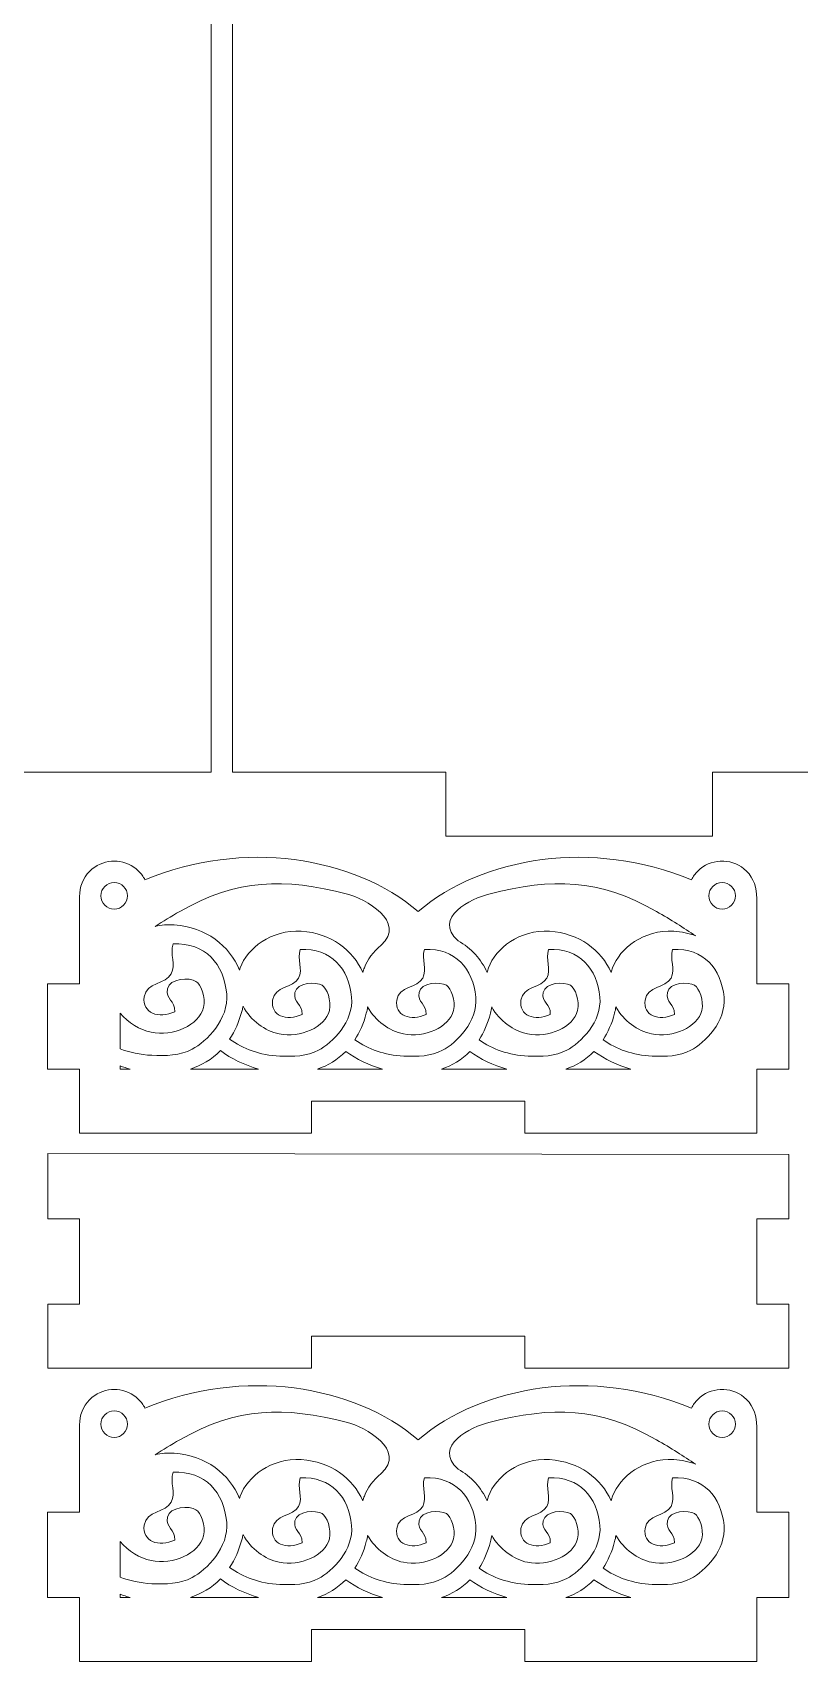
# Model space of a CAD drawing. Header units: millimetres. Extents: x -450 to 450, y -635 to 635.
# Drawn here: x 163.6 to 235.5, y 328.8 to 481.5 of the extents above; entities that cross this region are included whole.
import ezdxf

# ---------------------------------------------------------------- set-up
doc = ezdxf.new("R2010")
doc.units = ezdxf.units.MM
doc.header["$MEASUREMENT"] = 0
doc.layers.add('Camada 1', color=7, linetype='Continuous')

msp = doc.modelspace()

# ---------------------------------------------------------------- linework, layer by layer
at = {"layer": 'Camada 1', "color": 250, "lineweight": 20}
for points, knots in [([(135.3334, 406.1801), (135.3334, 406.1801), (160.3334, 406.1801), (160.3334, 406.1801), (160.3334, 406.1801), (160.3334, 406.1801), (160.3334, 412.1801), (160.3334, 412.1801), (160.3334, 412.1801), (160.3334, 412.1801), (180.3334, 412.1801), (180.3334, 412.1801), (180.3334, 412.1801), (180.3334, 412.1801), (180.3334, 512.1801), (180.3334, 512.1801), (180.3334, 512.1801), (180.3334, 512.1801), (160.3334, 512.1801), (160.3334, 512.1801), (160.3334, 512.1801), (160.3334, 512.1801), (160.3334, 518.1801), (160.3334, 518.1801), (160.3334, 518.1801), (160.3334, 518.1801), (135.3334, 518.1801), (135.3334, 518.1801), (135.3334, 518.1801), (135.3334, 518.1801), (135.3334, 512.1801), (135.3334, 512.1801), (135.3334, 512.1801), (135.3334, 512.1801), (115.3334, 512.1801), (115.3334, 512.1801), (115.3334, 512.1801), (115.3334, 512.1801), (115.3334, 412.1801), (115.3334, 412.1801), (115.3334, 412.1801), (115.3334, 412.1801), (135.3334, 412.1801), (135.3334, 412.1801), (135.3334, 412.1801), (135.3334, 412.1801), (135.3334, 406.1801), (135.3334, 406.1801)], [0, 0, 0, 0, 0.07692308, 0.07692308, 0.07692308, 0.07692308, 0.15384615, 0.15384615, 0.15384615, 0.15384615, 0.23076923, 0.23076923, 0.23076923, 0.23076923, 0.30769231, 0.30769231, 0.30769231, 0.30769231, 0.38461538, 0.38461538, 0.38461538, 0.38461538, 0.46153846, 0.46153846, 0.46153846, 0.46153846, 0.53846154, 0.53846154, 0.53846154, 0.53846154, 0.61538462, 0.61538462, 0.61538462, 0.61538462, 0.69230769, 0.69230769, 0.69230769, 0.69230769, 0.76923077, 0.76923077, 0.76923077, 0.76923077, 0.84615385, 0.84615385, 0.84615385, 0.84615385, 1, 1, 1, 1]), ([(202.3334, 406.1801), (202.3334, 406.1801), (227.3334, 406.1801), (227.3334, 406.1801), (227.3334, 406.1801), (227.3334, 406.1801), (227.3334, 412.1801), (227.3334, 412.1801), (227.3334, 412.1801), (227.3334, 412.1801), (247.3334, 412.1801), (247.3334, 412.1801), (247.3334, 412.1801), (247.3334, 412.1801), (247.3334, 512.1801), (247.3334, 512.1801), (247.3334, 512.1801), (247.3334, 512.1801), (227.3334, 512.1801), (227.3334, 512.1801), (227.3334, 512.1801), (227.3334, 512.1801), (227.3334, 518.1801), (227.3334, 518.1801), (227.3334, 518.1801), (227.3334, 518.1801), (202.3334, 518.1801), (202.3334, 518.1801), (202.3334, 518.1801), (202.3334, 518.1801), (202.3334, 512.1801), (202.3334, 512.1801), (202.3334, 512.1801), (202.3334, 512.1801), (182.3334, 512.1801), (182.3334, 512.1801), (182.3334, 512.1801), (182.3334, 512.1801), (182.3334, 412.1801), (182.3334, 412.1801), (182.3334, 412.1801), (182.3334, 412.1801), (202.3334, 412.1801), (202.3334, 412.1801), (202.3334, 412.1801), (202.3334, 412.1801), (202.3334, 406.1801), (202.3334, 406.1801)], [0, 0, 0, 0, 0.07692308, 0.07692308, 0.07692308, 0.07692308, 0.15384615, 0.15384615, 0.15384615, 0.15384615, 0.23076923, 0.23076923, 0.23076923, 0.23076923, 0.30769231, 0.30769231, 0.30769231, 0.30769231, 0.38461538, 0.38461538, 0.38461538, 0.38461538, 0.46153846, 0.46153846, 0.46153846, 0.46153846, 0.53846154, 0.53846154, 0.53846154, 0.53846154, 0.61538462, 0.61538462, 0.61538462, 0.61538462, 0.69230769, 0.69230769, 0.69230769, 0.69230769, 0.76923077, 0.76923077, 0.76923077, 0.76923077, 0.84615385, 0.84615385, 0.84615385, 0.84615385, 1, 1, 1, 1]), ([(225.3623, 402.0921), (216.1432, 405.9067), (205.8147, 404.28), (199.7431, 399.1135), (199.7431, 399.1135), (193.6715, 404.28), (183.3426, 405.9068), (174.1233, 402.0921), (174.1233, 402.0921), (173.9709, 402.3834), (173.7716, 402.6564), (173.5251, 402.8995), (173.5251, 402.8995), (172.9583, 403.4584), (172.2375, 403.767), (171.5007, 403.8253), (171.5007, 403.8253), (171.3278, 403.8391), (171.154, 403.839), (170.9811, 403.825), (170.9811, 403.825), (170.2456, 403.7659), (169.5265, 403.4574), (168.9608, 402.8995), (168.9608, 402.8995), (168.9608, 402.8995), (168.9321, 402.8707), (168.9321, 402.8707), (168.9321, 402.8707), (168.313, 402.2447), (167.9745, 401.3944), (167.9938, 400.5142), (167.9938, 400.5142), (167.9938, 400.5142), (167.993, 400.4581), (167.993, 400.4581), (167.993, 400.4581), (167.993, 400.4581), (167.993, 392.3356), (167.993, 392.3356), (167.993, 392.3356), (167.993, 392.3356), (164.993, 392.3356), (164.993, 392.3356), (164.993, 392.3356), (164.993, 392.3356), (164.993, 384.3357), (164.993, 384.3357), (164.993, 384.3357), (164.993, 384.3357), (167.993, 384.3357), (167.993, 384.3357), (167.993, 384.3357), (167.993, 384.3357), (167.993, 378.3357), (167.993, 378.3357), (167.993, 378.3357), (167.993, 378.3357), (189.7429, 378.3357), (189.7429, 378.3357), (189.7429, 378.3357), (189.7429, 378.3357), (189.7429, 381.3357), (189.7429, 381.3357), (189.7429, 381.3357), (189.7429, 381.3357), (209.7428, 381.3357), (209.7428, 381.3357), (209.7428, 381.3357), (209.7428, 381.3357), (209.7428, 378.3357), (209.7428, 378.3357), (209.7428, 378.3357), (209.7428, 378.3357), (231.4927, 378.3357), (231.4927, 378.3357), (231.4927, 378.3357), (231.4927, 378.3357), (231.4911, 384.3357), (231.4911, 384.3357), (231.4911, 384.3357), (231.4911, 384.3357), (234.4927, 384.3357), (234.4927, 384.3357), (234.4927, 384.3357), (234.4927, 384.3357), (234.4927, 392.3356), (234.4927, 392.3356), (234.4927, 392.3356), (234.4927, 392.3356), (231.4889, 392.3356), (231.4889, 392.3356), (231.4889, 392.3356), (231.4889, 392.3356), (231.4867, 400.3739), (231.4867, 400.3739), (231.4867, 400.3739), (231.4951, 401.2828), (231.2233, 402.2107), (230.5249, 402.8995), (230.5249, 402.8995), (229.9326, 403.4837), (229.172, 403.7944), (228.4006, 403.8317), (228.4006, 403.8317), (228.2913, 403.837), (228.1817, 403.8368), (228.0724, 403.8311), (228.0724, 403.8311), (227.3053, 403.7911), (226.5497, 403.4805), (225.9605, 402.8995), (225.9605, 402.8995), (225.714, 402.6564), (225.5147, 402.3834), (225.3623, 402.0921)], [0, 0, 0, 0, 0.03333333, 0.03333333, 0.03333333, 0.03333333, 0.06666667, 0.06666667, 0.06666667, 0.06666667, 0.1, 0.1, 0.1, 0.1, 0.13333333, 0.13333333, 0.13333333, 0.13333333, 0.16666667, 0.16666667, 0.16666667, 0.16666667, 0.2, 0.2, 0.2, 0.2, 0.23333333, 0.23333333, 0.23333333, 0.23333333, 0.26666667, 0.26666667, 0.26666667, 0.26666667, 0.3, 0.3, 0.3, 0.3, 0.33333333, 0.33333333, 0.33333333, 0.33333333, 0.36666667, 0.36666667, 0.36666667, 0.36666667, 0.4, 0.4, 0.4, 0.4, 0.43333333, 0.43333333, 0.43333333, 0.43333333, 0.46666667, 0.46666667, 0.46666667, 0.46666667, 0.5, 0.5, 0.5, 0.5, 0.53333333, 0.53333333, 0.53333333, 0.53333333, 0.56666667, 0.56666667, 0.56666667, 0.56666667, 0.6, 0.6, 0.6, 0.6, 0.63333333, 0.63333333, 0.63333333, 0.63333333, 0.66666667, 0.66666667, 0.66666667, 0.66666667, 0.7, 0.7, 0.7, 0.7, 0.73333333, 0.73333333, 0.73333333, 0.73333333, 0.76666667, 0.76666667, 0.76666667, 0.76666667, 0.8, 0.8, 0.8, 0.8, 0.83333333, 0.83333333, 0.83333333, 0.83333333, 0.86666667, 0.86666667, 0.86666667, 0.86666667, 0.9, 0.9, 0.9, 0.9, 0.93333333, 0.93333333, 0.93333333, 0.93333333, 1, 1, 1, 1]), ([(172.4929, 400.5856), (172.4929, 399.9025), (171.9204, 399.3356), (171.2429, 399.3356), (171.2429, 399.3356), (170.5598, 399.3356), (169.9929, 399.9081), (169.9929, 400.5856), (169.9929, 400.5856), (169.9929, 401.2686), (170.5654, 401.8356), (171.2429, 401.8356), (171.2429, 401.8356), (171.926, 401.8356), (172.4929, 401.263), (172.4929, 400.5856)], [0, 0, 0, 0, 0.2, 0.2, 0.2, 0.2, 0.4, 0.4, 0.4, 0.4, 0.6, 0.6, 0.6, 0.6, 1, 1, 1, 1]), ([(183.054, 393.836), (183.054, 393.836), (182.9812, 393.6225), (182.9812, 393.6225), (182.9812, 393.6225), (182.0754, 395.877), (179.8502, 397.6651), (176.8607, 397.853), (176.8607, 397.853), (176.2403, 397.892), (175.647, 397.8394), (175.0901, 397.715), (175.0901, 397.715), (175.8161, 398.1802), (176.5725, 398.6552), (177.38, 399.1105), (177.38, 399.1105), (182.8484, 402.1939), (187.0826, 402.2631), (193.1148, 400.7438), (193.1148, 400.7438), (194.7225, 400.3389), (198.6937, 398.1363), (196.2774, 395.9433), (196.2774, 395.9433), (195.5256, 395.3371), (194.9744, 394.5876), (194.6957, 393.836), (194.6957, 393.836), (194.6419, 393.6911), (194.5965, 393.5468), (194.5589, 393.4033), (194.5589, 393.4033), (193.6443, 395.4682), (191.5578, 397.0826), (188.7834, 397.2569), (188.7834, 397.2569), (185.9621, 397.4342), (183.7231, 395.6405), (183.054, 393.836)], [0, 0, 0, 0, 0.09090909, 0.09090909, 0.09090909, 0.09090909, 0.18181818, 0.18181818, 0.18181818, 0.18181818, 0.27272727, 0.27272727, 0.27272727, 0.27272727, 0.36363636, 0.36363636, 0.36363636, 0.36363636, 0.45454545, 0.45454545, 0.45454545, 0.45454545, 0.54545455, 0.54545455, 0.54545455, 0.54545455, 0.63636364, 0.63636364, 0.63636364, 0.63636364, 0.72727273, 0.72727273, 0.72727273, 0.72727273, 0.81818182, 0.81818182, 0.81818182, 0.81818182, 1, 1, 1, 1]), ([(212.0667, 397.2569), (209.2454, 397.4342), (207.0064, 395.6405), (206.3373, 393.836), (206.3373, 393.836), (206.2835, 393.691), (206.2382, 393.5466), (206.2006, 393.4031), (206.2006, 393.4031), (205.6645, 394.6134), (204.7259, 395.6687), (203.4813, 396.3711), (203.4813, 396.3711), (201.065, 398.5638), (204.7631, 400.3389), (206.3709, 400.7438), (206.3709, 400.7438), (212.4031, 402.2632), (216.6373, 402.1939), (222.1056, 399.1105), (222.1056, 399.1105), (223.4401, 398.3579), (224.6353, 397.5523), (225.7838, 396.8245), (225.7838, 396.8245), (225.1477, 397.0596), (224.4528, 397.2101), (223.7083, 397.2569), (223.7083, 397.2569), (220.8871, 397.4342), (218.6481, 395.6405), (217.979, 393.836), (217.979, 393.836), (217.9252, 393.691), (217.8799, 393.5466), (217.8423, 393.4031), (217.8423, 393.4031), (216.9276, 395.4682), (214.8412, 397.0826), (212.0667, 397.2569)], [0, 0, 0, 0, 0.09090909, 0.09090909, 0.09090909, 0.09090909, 0.18181818, 0.18181818, 0.18181818, 0.18181818, 0.27272727, 0.27272727, 0.27272727, 0.27272727, 0.36363636, 0.36363636, 0.36363636, 0.36363636, 0.45454545, 0.45454545, 0.45454545, 0.45454545, 0.54545455, 0.54545455, 0.54545455, 0.54545455, 0.63636364, 0.63636364, 0.63636364, 0.63636364, 0.72727273, 0.72727273, 0.72727273, 0.72727273, 0.81818182, 0.81818182, 0.81818182, 0.81818182, 1, 1, 1, 1]), ([(228.2427, 399.3356), (227.5596, 399.3356), (226.9927, 399.9081), (226.9927, 400.5856), (226.9927, 400.5856), (226.9927, 401.2686), (227.5652, 401.8356), (228.2427, 401.8356), (228.2427, 401.8356), (228.9258, 401.8356), (229.4927, 401.263), (229.4927, 400.5856), (229.4927, 400.5856), (229.4927, 399.9025), (228.9202, 399.3356), (228.2427, 399.3356)], [0, 0, 0, 0, 0.2, 0.2, 0.2, 0.2, 0.4, 0.4, 0.4, 0.4, 0.6, 0.6, 0.6, 0.6, 1, 1, 1, 1]), ([(181.7857, 391.3974), (182.0064, 389.0146), (179.9214, 386.9293), (178.5342, 386.193), (178.5342, 386.193), (177.4227, 385.603), (176.0659, 385.562), (174.756, 385.6253), (174.756, 385.6253), (173.6557, 385.6783), (172.6699, 385.8942), (171.7834, 386.2384), (171.7834, 386.2384), (171.7834, 386.2384), (171.7834, 389.591), (171.7834, 389.591), (171.7834, 389.591), (172.5641, 388.6705), (173.6319, 388.0163), (174.6947, 387.7938), (174.6947, 387.7938), (176.7321, 387.3676), (179.2186, 388.4503), (179.6093, 390.0984), (179.6093, 390.0984), (179.8394, 391.069), (179.3518, 392.2698), (178.9075, 392.5599), (178.9075, 392.5599), (178.3177, 392.9444), (176.4196, 392.8432), (176.2397, 391.8669), (176.2397, 391.8669), (176.0428, 390.8007), (176.9669, 390.8057), (176.9326, 389.7154), (176.9326, 389.7154), (175.4085, 389.0073), (173.8337, 389.5899), (174.0477, 391.11), (174.0477, 391.11), (174.2429, 392.4976), (176.068, 392.2845), (176.5949, 393.2723), (176.5949, 393.2723), (177.0459, 394.1174), (176.4492, 395.0991), (176.7528, 396.067), (176.7528, 396.067), (179.8018, 396.2126), (181.5287, 394.1784), (181.7857, 391.3974)], [0, 0, 0, 0, 0.07142857, 0.07142857, 0.07142857, 0.07142857, 0.14285714, 0.14285714, 0.14285714, 0.14285714, 0.21428571, 0.21428571, 0.21428571, 0.21428571, 0.28571429, 0.28571429, 0.28571429, 0.28571429, 0.35714286, 0.35714286, 0.35714286, 0.35714286, 0.42857143, 0.42857143, 0.42857143, 0.42857143, 0.5, 0.5, 0.5, 0.5, 0.57142857, 0.57142857, 0.57142857, 0.57142857, 0.64285714, 0.64285714, 0.64285714, 0.64285714, 0.71428571, 0.71428571, 0.71428571, 0.71428571, 0.78571429, 0.78571429, 0.78571429, 0.78571429, 0.85714286, 0.85714286, 0.85714286, 0.85714286, 1, 1, 1, 1]), ([(193.4976, 391.0777), (193.7089, 388.7967), (191.7131, 386.8006), (190.3853, 386.0958), (190.3853, 386.0958), (189.3213, 385.5311), (188.0226, 385.4918), (186.7687, 385.5524), (186.7687, 385.5524), (184.8743, 385.6437), (183.3344, 386.239), (182.0648, 387.1472), (182.0648, 387.1472), (182.5552, 387.8913), (182.9532, 388.779), (183.2304, 389.8268), (183.2304, 389.8268), (183.2656, 389.9598), (183.2954, 390.0931), (183.321, 390.2267), (183.321, 390.2267), (184.0427, 388.89), (185.3806, 387.9064), (186.71, 387.6281), (186.71, 387.6281), (188.6603, 387.2202), (191.0404, 388.2566), (191.4144, 389.8341), (191.4144, 389.8341), (191.6346, 390.7632), (191.1679, 391.9126), (190.7426, 392.1903), (190.7426, 392.1903), (190.178, 392.5584), (188.3611, 392.4615), (188.1889, 391.527), (188.1889, 391.527), (188.0005, 390.5064), (188.885, 390.5112), (188.8522, 389.4675), (188.8522, 389.4675), (187.3933, 388.7897), (185.8859, 389.3474), (186.0907, 390.8025), (186.0907, 390.8025), (186.2776, 392.1307), (188.0246, 391.9267), (188.5289, 392.8722), (188.5289, 392.8722), (188.9606, 393.6812), (188.3895, 394.6209), (188.6801, 395.5474), (188.6801, 395.5474), (191.5986, 395.6867), (193.2516, 393.7396), (193.4976, 391.0777)], [0, 0, 0, 0, 0.06666667, 0.06666667, 0.06666667, 0.06666667, 0.13333333, 0.13333333, 0.13333333, 0.13333333, 0.2, 0.2, 0.2, 0.2, 0.26666667, 0.26666667, 0.26666667, 0.26666667, 0.33333333, 0.33333333, 0.33333333, 0.33333333, 0.4, 0.4, 0.4, 0.4, 0.46666667, 0.46666667, 0.46666667, 0.46666667, 0.53333333, 0.53333333, 0.53333333, 0.53333333, 0.6, 0.6, 0.6, 0.6, 0.66666667, 0.66666667, 0.66666667, 0.66666667, 0.73333333, 0.73333333, 0.73333333, 0.73333333, 0.8, 0.8, 0.8, 0.8, 0.86666667, 0.86666667, 0.86666667, 0.86666667, 1, 1, 1, 1]), ([(202.0269, 386.0958), (200.9629, 385.5311), (199.6642, 385.4918), (198.4103, 385.5524), (198.4103, 385.5524), (196.566, 385.6413), (195.0579, 386.2079), (193.8079, 387.0758), (193.8079, 387.0758), (194.2575, 387.7744), (194.6234, 388.6022), (194.8805, 389.5742), (194.8805, 389.5742), (194.9317, 389.7677), (194.9715, 389.962), (195.0017, 390.1567), (195.0017, 390.1567), (195.7318, 388.8557), (197.0455, 387.9015), (198.3516, 387.6281), (198.3516, 387.6281), (200.3019, 387.2202), (202.682, 388.2566), (203.056, 389.8341), (203.056, 389.8341), (203.2762, 390.7632), (202.8095, 391.9126), (202.3842, 392.1903), (202.3842, 392.1903), (201.8196, 392.5584), (200.0027, 392.4615), (199.8305, 391.527), (199.8305, 391.527), (199.6421, 390.5064), (200.5266, 390.5112), (200.4938, 389.4675), (200.4938, 389.4675), (199.0349, 388.7897), (197.5275, 389.3474), (197.7323, 390.8025), (197.7323, 390.8025), (197.9192, 392.1307), (199.6662, 391.9267), (200.1705, 392.8722), (200.1705, 392.8722), (200.6022, 393.6812), (200.0311, 394.6209), (200.3217, 395.5474), (200.3217, 395.5474), (203.2402, 395.6867), (204.8932, 393.7396), (205.1392, 391.0777), (205.1392, 391.0777), (205.3505, 388.7967), (203.3547, 386.8006), (202.0269, 386.0958)], [0, 0, 0, 0, 0.06666667, 0.06666667, 0.06666667, 0.06666667, 0.13333333, 0.13333333, 0.13333333, 0.13333333, 0.2, 0.2, 0.2, 0.2, 0.26666667, 0.26666667, 0.26666667, 0.26666667, 0.33333333, 0.33333333, 0.33333333, 0.33333333, 0.4, 0.4, 0.4, 0.4, 0.46666667, 0.46666667, 0.46666667, 0.46666667, 0.53333333, 0.53333333, 0.53333333, 0.53333333, 0.6, 0.6, 0.6, 0.6, 0.66666667, 0.66666667, 0.66666667, 0.66666667, 0.73333333, 0.73333333, 0.73333333, 0.73333333, 0.8, 0.8, 0.8, 0.8, 0.86666667, 0.86666667, 0.86666667, 0.86666667, 1, 1, 1, 1]), ([(211.9634, 395.5474), (214.8819, 395.6867), (216.5349, 393.7396), (216.7809, 391.0777), (216.7809, 391.0777), (216.9922, 388.7967), (214.9964, 386.8006), (213.6686, 386.0958), (213.6686, 386.0958), (212.6046, 385.5311), (211.3059, 385.4918), (210.052, 385.5524), (210.052, 385.5524), (208.2077, 385.6413), (206.6995, 386.2079), (205.4495, 387.0758), (205.4495, 387.0758), (205.8991, 387.7744), (206.265, 388.6022), (206.5221, 389.5742), (206.5221, 389.5742), (206.5733, 389.7677), (206.6132, 389.9619), (206.6433, 390.1565), (206.6433, 390.1565), (207.3735, 388.8557), (208.6873, 387.9016), (209.9933, 387.6281), (209.9933, 387.6281), (211.9436, 387.2202), (214.3237, 388.2566), (214.6977, 389.8341), (214.6977, 389.8341), (214.9179, 390.7632), (214.4512, 391.9126), (214.0259, 392.1903), (214.0259, 392.1903), (213.4613, 392.5584), (211.6444, 392.4615), (211.4722, 391.527), (211.4722, 391.527), (211.2838, 390.5064), (212.1683, 390.5112), (212.1355, 389.4675), (212.1355, 389.4675), (210.6766, 388.7897), (209.1692, 389.3474), (209.374, 390.8025), (209.374, 390.8025), (209.5609, 392.1307), (211.3079, 391.9267), (211.8122, 392.8722), (211.8122, 392.8722), (212.2439, 393.6812), (211.6728, 394.6209), (211.9634, 395.5474)], [0, 0, 0, 0, 0.06666667, 0.06666667, 0.06666667, 0.06666667, 0.13333333, 0.13333333, 0.13333333, 0.13333333, 0.2, 0.2, 0.2, 0.2, 0.26666667, 0.26666667, 0.26666667, 0.26666667, 0.33333333, 0.33333333, 0.33333333, 0.33333333, 0.4, 0.4, 0.4, 0.4, 0.46666667, 0.46666667, 0.46666667, 0.46666667, 0.53333333, 0.53333333, 0.53333333, 0.53333333, 0.6, 0.6, 0.6, 0.6, 0.66666667, 0.66666667, 0.66666667, 0.66666667, 0.73333333, 0.73333333, 0.73333333, 0.73333333, 0.8, 0.8, 0.8, 0.8, 0.86666667, 0.86666667, 0.86666667, 0.86666667, 1, 1, 1, 1]), ([(228.4225, 391.0777), (228.6338, 388.7967), (226.638, 386.8006), (225.3102, 386.0958), (225.3102, 386.0958), (224.2462, 385.5311), (222.9475, 385.4918), (221.6936, 385.5524), (221.6936, 385.5524), (219.8494, 385.6413), (218.3412, 386.2079), (217.0912, 387.0758), (217.0912, 387.0758), (217.5408, 387.7744), (217.9067, 388.6022), (218.1638, 389.5742), (218.1638, 389.5742), (218.215, 389.7677), (218.2549, 389.9619), (218.285, 390.1565), (218.285, 390.1565), (219.0152, 388.8557), (220.329, 387.9016), (221.6349, 387.6281), (221.6349, 387.6281), (223.5852, 387.2202), (225.9653, 388.2566), (226.3393, 389.8341), (226.3393, 389.8341), (226.5595, 390.7632), (226.0928, 391.9126), (225.6675, 392.1903), (225.6675, 392.1903), (225.1029, 392.5584), (223.286, 392.4615), (223.1138, 391.527), (223.1138, 391.527), (222.9254, 390.5064), (223.8099, 390.5112), (223.7771, 389.4675), (223.7771, 389.4675), (222.3182, 388.7897), (220.8109, 389.3474), (221.0157, 390.8025), (221.0157, 390.8025), (221.2026, 392.1307), (222.9495, 391.9267), (223.4538, 392.8722), (223.4538, 392.8722), (223.8855, 393.6812), (223.3144, 394.6209), (223.605, 395.5474), (223.605, 395.5474), (226.5235, 395.6867), (228.1765, 393.7396), (228.4225, 391.0777)], [0, 0, 0, 0, 0.06666667, 0.06666667, 0.06666667, 0.06666667, 0.13333333, 0.13333333, 0.13333333, 0.13333333, 0.2, 0.2, 0.2, 0.2, 0.26666667, 0.26666667, 0.26666667, 0.26666667, 0.33333333, 0.33333333, 0.33333333, 0.33333333, 0.4, 0.4, 0.4, 0.4, 0.46666667, 0.46666667, 0.46666667, 0.46666667, 0.53333333, 0.53333333, 0.53333333, 0.53333333, 0.6, 0.6, 0.6, 0.6, 0.66666667, 0.66666667, 0.66666667, 0.66666667, 0.73333333, 0.73333333, 0.73333333, 0.73333333, 0.8, 0.8, 0.8, 0.8, 0.86666667, 0.86666667, 0.86666667, 0.86666667, 1, 1, 1, 1]), ([(181.1977, 386.0687), (182.2143, 385.3117), (183.4526, 384.7075), (184.7684, 384.3357), (184.7684, 384.3357), (184.7684, 384.3357), (178.3821, 384.3357), (178.3821, 384.3357), (178.3821, 384.3357), (179.4228, 384.6769), (180.3862, 385.2406), (181.1977, 386.0687)], [0, 0, 0, 0, 0.25, 0.25, 0.25, 0.25, 0.5, 0.5, 0.5, 0.5, 1, 1, 1, 1]), ([(192.9475, 385.9897), (193.9434, 385.2696), (195.1409, 384.6946), (196.4106, 384.3357), (196.4106, 384.3357), (196.4106, 384.3357), (190.2928, 384.3357), (190.2928, 384.3357), (190.2928, 384.3357), (191.2741, 384.6657), (192.1819, 385.2042), (192.9475, 385.9897)], [0, 0, 0, 0, 0.25, 0.25, 0.25, 0.25, 0.5, 0.5, 0.5, 0.5, 1, 1, 1, 1]), ([(204.5891, 385.9897), (205.5849, 385.2696), (206.7825, 384.6946), (208.0523, 384.3357), (208.0523, 384.3357), (208.0523, 384.3357), (201.9356, 384.3357), (201.9356, 384.3357), (201.9356, 384.3357), (202.9165, 384.6658), (203.8237, 385.2044), (204.5891, 385.9897)], [0, 0, 0, 0, 0.25, 0.25, 0.25, 0.25, 0.5, 0.5, 0.5, 0.5, 1, 1, 1, 1]), ([(216.2308, 385.9897), (217.2268, 385.2695), (218.4246, 384.6946), (219.6945, 384.3357), (219.6945, 384.3357), (219.6945, 384.3357), (213.5769, 384.3357), (213.5769, 384.3357), (213.5769, 384.3357), (214.5578, 384.6657), (215.4653, 385.2044), (216.2308, 385.9897)], [0, 0, 0, 0, 0.25, 0.25, 0.25, 0.25, 0.5, 0.5, 0.5, 0.5, 1, 1, 1, 1]), ([(171.7834, 384.6404), (172.0938, 384.5262), (172.4105, 384.4245), (172.7313, 384.3357), (172.7313, 384.3357), (172.7313, 384.3357), (171.7834, 384.3357), (171.7834, 384.3357), (171.7834, 384.3357), (171.7834, 384.3357), (171.7834, 384.6404), (171.7834, 384.6404)], [0, 0, 0, 0, 0.25, 0.25, 0.25, 0.25, 0.5, 0.5, 0.5, 0.5, 1, 1, 1, 1]), ([(164.999, 376.4199), (164.999, 376.4199), (164.999, 370.2974), (164.999, 370.2974), (164.999, 370.2974), (164.999, 370.2974), (167.999, 370.2974), (167.999, 370.2974), (167.999, 370.2974), (167.999, 370.2974), (167.999, 362.2975), (167.999, 362.2975), (167.999, 362.2975), (167.999, 362.2975), (164.999, 362.2975), (164.999, 362.2975), (164.999, 362.2975), (164.999, 362.2975), (164.999, 356.2975), (164.999, 356.2975), (164.999, 356.2975), (164.999, 356.2975), (189.7489, 356.2975), (189.7489, 356.2975), (189.7489, 356.2975), (189.7489, 356.2975), (189.7489, 359.2975), (189.7489, 359.2975), (189.7489, 359.2975), (189.7489, 359.2975), (209.7488, 359.2975), (209.7488, 359.2975), (209.7488, 359.2975), (209.7488, 359.2975), (209.7488, 356.2975), (209.7488, 356.2975), (209.7488, 356.2975), (209.7488, 356.2975), (234.4987, 356.2975), (234.4987, 356.2975), (234.4987, 356.2975), (234.4987, 356.2975), (234.4971, 362.2975), (234.4971, 362.2975), (234.4971, 362.2975), (234.4971, 362.2975), (231.4987, 362.2975), (231.4987, 362.2975), (231.4987, 362.2975), (231.4987, 362.2975), (231.4987, 370.2974), (231.4987, 370.2974), (231.4987, 370.2974), (231.4987, 370.2974), (234.4949, 370.2974), (234.4949, 370.2974), (234.4949, 370.2974), (234.4949, 370.2974), (234.4927, 376.3357), (234.4927, 376.3357), (234.4927, 376.3357), (234.4927, 376.3357), (164.999, 376.4199), (164.999, 376.4199)], [0, 0, 0, 0, 0.05882353, 0.05882353, 0.05882353, 0.05882353, 0.11764706, 0.11764706, 0.11764706, 0.11764706, 0.17647059, 0.17647059, 0.17647059, 0.17647059, 0.23529412, 0.23529412, 0.23529412, 0.23529412, 0.29411765, 0.29411765, 0.29411765, 0.29411765, 0.35294118, 0.35294118, 0.35294118, 0.35294118, 0.41176471, 0.41176471, 0.41176471, 0.41176471, 0.47058824, 0.47058824, 0.47058824, 0.47058824, 0.52941176, 0.52941176, 0.52941176, 0.52941176, 0.58823529, 0.58823529, 0.58823529, 0.58823529, 0.64705882, 0.64705882, 0.64705882, 0.64705882, 0.70588235, 0.70588235, 0.70588235, 0.70588235, 0.76470588, 0.76470588, 0.76470588, 0.76470588, 0.82352941, 0.82352941, 0.82352941, 0.82352941, 0.88235294, 0.88235294, 0.88235294, 0.88235294, 1, 1, 1, 1]), ([(225.3623, 352.5579), (216.1432, 356.3725), (205.8147, 354.7458), (199.7431, 349.5793), (199.7431, 349.5793), (193.6715, 354.7458), (183.3426, 356.3726), (174.1233, 352.5579), (174.1233, 352.5579), (173.9709, 352.8492), (173.7716, 353.1222), (173.5251, 353.3653), (173.5251, 353.3653), (172.9583, 353.9242), (172.2375, 354.2328), (171.5007, 354.2911), (171.5007, 354.2911), (171.3278, 354.3049), (171.154, 354.3048), (170.9811, 354.2908), (170.9811, 354.2908), (170.2456, 354.2317), (169.5265, 353.9232), (168.9608, 353.3653), (168.9608, 353.3653), (168.9608, 353.3653), (168.9321, 353.3365), (168.9321, 353.3365), (168.9321, 353.3365), (168.313, 352.7105), (167.9745, 351.8602), (167.9938, 350.98), (167.9938, 350.98), (167.9938, 350.98), (167.993, 350.9239), (167.993, 350.9239), (167.993, 350.9239), (167.993, 350.9239), (167.993, 342.8014), (167.993, 342.8014), (167.993, 342.8014), (167.993, 342.8014), (164.993, 342.8014), (164.993, 342.8014), (164.993, 342.8014), (164.993, 342.8014), (164.993, 334.8015), (164.993, 334.8015), (164.993, 334.8015), (164.993, 334.8015), (167.993, 334.8015), (167.993, 334.8015), (167.993, 334.8015), (167.993, 334.8015), (167.993, 328.8015), (167.993, 328.8015), (167.993, 328.8015), (167.993, 328.8015), (189.7429, 328.8015), (189.7429, 328.8015), (189.7429, 328.8015), (189.7429, 328.8015), (189.7429, 331.8015), (189.7429, 331.8015), (189.7429, 331.8015), (189.7429, 331.8015), (209.7428, 331.8015), (209.7428, 331.8015), (209.7428, 331.8015), (209.7428, 331.8015), (209.7428, 328.8015), (209.7428, 328.8015), (209.7428, 328.8015), (209.7428, 328.8015), (231.4927, 328.8015), (231.4927, 328.8015), (231.4927, 328.8015), (231.4927, 328.8015), (231.4911, 334.8015), (231.4911, 334.8015), (231.4911, 334.8015), (231.4911, 334.8015), (234.4927, 334.8015), (234.4927, 334.8015), (234.4927, 334.8015), (234.4927, 334.8015), (234.4927, 342.8014), (234.4927, 342.8014), (234.4927, 342.8014), (234.4927, 342.8014), (231.4889, 342.8014), (231.4889, 342.8014), (231.4889, 342.8014), (231.4889, 342.8014), (231.4867, 350.8397), (231.4867, 350.8397), (231.4867, 350.8397), (231.4951, 351.7486), (231.2233, 352.6765), (230.5249, 353.3653), (230.5249, 353.3653), (229.9326, 353.9495), (229.172, 354.2602), (228.4006, 354.2975), (228.4006, 354.2975), (228.2913, 354.3028), (228.1817, 354.3026), (228.0724, 354.2969), (228.0724, 354.2969), (227.3053, 354.2569), (226.5497, 353.9463), (225.9605, 353.3653), (225.9605, 353.3653), (225.714, 353.1222), (225.5147, 352.8492), (225.3623, 352.5579)], [0, 0, 0, 0, 0.03333333, 0.03333333, 0.03333333, 0.03333333, 0.06666667, 0.06666667, 0.06666667, 0.06666667, 0.1, 0.1, 0.1, 0.1, 0.13333333, 0.13333333, 0.13333333, 0.13333333, 0.16666667, 0.16666667, 0.16666667, 0.16666667, 0.2, 0.2, 0.2, 0.2, 0.23333333, 0.23333333, 0.23333333, 0.23333333, 0.26666667, 0.26666667, 0.26666667, 0.26666667, 0.3, 0.3, 0.3, 0.3, 0.33333333, 0.33333333, 0.33333333, 0.33333333, 0.36666667, 0.36666667, 0.36666667, 0.36666667, 0.4, 0.4, 0.4, 0.4, 0.43333333, 0.43333333, 0.43333333, 0.43333333, 0.46666667, 0.46666667, 0.46666667, 0.46666667, 0.5, 0.5, 0.5, 0.5, 0.53333333, 0.53333333, 0.53333333, 0.53333333, 0.56666667, 0.56666667, 0.56666667, 0.56666667, 0.6, 0.6, 0.6, 0.6, 0.63333333, 0.63333333, 0.63333333, 0.63333333, 0.66666667, 0.66666667, 0.66666667, 0.66666667, 0.7, 0.7, 0.7, 0.7, 0.73333333, 0.73333333, 0.73333333, 0.73333333, 0.76666667, 0.76666667, 0.76666667, 0.76666667, 0.8, 0.8, 0.8, 0.8, 0.83333333, 0.83333333, 0.83333333, 0.83333333, 0.86666667, 0.86666667, 0.86666667, 0.86666667, 0.9, 0.9, 0.9, 0.9, 0.93333333, 0.93333333, 0.93333333, 0.93333333, 1, 1, 1, 1]), ([(172.4929, 351.0514), (172.4929, 350.3683), (171.9204, 349.8014), (171.2429, 349.8014), (171.2429, 349.8014), (170.5598, 349.8014), (169.9929, 350.3739), (169.9929, 351.0514), (169.9929, 351.0514), (169.9929, 351.7344), (170.5654, 352.3014), (171.2429, 352.3014), (171.2429, 352.3014), (171.926, 352.3014), (172.4929, 351.7288), (172.4929, 351.0514)], [0, 0, 0, 0, 0.2, 0.2, 0.2, 0.2, 0.4, 0.4, 0.4, 0.4, 0.6, 0.6, 0.6, 0.6, 1, 1, 1, 1]), ([(183.054, 344.3018), (183.054, 344.3018), (182.9812, 344.0883), (182.9812, 344.0883), (182.9812, 344.0883), (182.0754, 346.3428), (179.8502, 348.1309), (176.8607, 348.3188), (176.8607, 348.3188), (176.2403, 348.3578), (175.647, 348.3052), (175.0901, 348.1808), (175.0901, 348.1808), (175.8161, 348.646), (176.5725, 349.121), (177.38, 349.5763), (177.38, 349.5763), (182.8484, 352.6597), (187.0826, 352.7289), (193.1148, 351.2096), (193.1148, 351.2096), (194.7225, 350.8047), (198.6937, 348.6021), (196.2774, 346.4091), (196.2774, 346.4091), (195.5256, 345.8029), (194.9744, 345.0534), (194.6957, 344.3018), (194.6957, 344.3018), (194.6419, 344.1569), (194.5965, 344.0126), (194.5589, 343.8691), (194.5589, 343.8691), (193.6443, 345.934), (191.5578, 347.5484), (188.7834, 347.7227), (188.7834, 347.7227), (185.9621, 347.9), (183.7231, 346.1063), (183.054, 344.3018)], [0, 0, 0, 0, 0.09090909, 0.09090909, 0.09090909, 0.09090909, 0.18181818, 0.18181818, 0.18181818, 0.18181818, 0.27272727, 0.27272727, 0.27272727, 0.27272727, 0.36363636, 0.36363636, 0.36363636, 0.36363636, 0.45454545, 0.45454545, 0.45454545, 0.45454545, 0.54545455, 0.54545455, 0.54545455, 0.54545455, 0.63636364, 0.63636364, 0.63636364, 0.63636364, 0.72727273, 0.72727273, 0.72727273, 0.72727273, 0.81818182, 0.81818182, 0.81818182, 0.81818182, 1, 1, 1, 1]), ([(212.0667, 347.7227), (209.2454, 347.9), (207.0064, 346.1063), (206.3373, 344.3018), (206.3373, 344.3018), (206.2835, 344.1568), (206.2382, 344.0124), (206.2006, 343.8689), (206.2006, 343.8689), (205.6645, 345.0792), (204.7259, 346.1345), (203.4813, 346.8369), (203.4813, 346.8369), (201.065, 349.0296), (204.7631, 350.8047), (206.3709, 351.2096), (206.3709, 351.2096), (212.4031, 352.729), (216.6373, 352.6597), (222.1056, 349.5763), (222.1056, 349.5763), (223.4401, 348.8237), (224.6353, 348.0181), (225.7838, 347.2903), (225.7838, 347.2903), (225.1477, 347.5254), (224.4528, 347.6759), (223.7083, 347.7227), (223.7083, 347.7227), (220.8871, 347.9), (218.6481, 346.1063), (217.979, 344.3018), (217.979, 344.3018), (217.9252, 344.1568), (217.8799, 344.0124), (217.8423, 343.8689), (217.8423, 343.8689), (216.9276, 345.934), (214.8412, 347.5484), (212.0667, 347.7227)], [0, 0, 0, 0, 0.09090909, 0.09090909, 0.09090909, 0.09090909, 0.18181818, 0.18181818, 0.18181818, 0.18181818, 0.27272727, 0.27272727, 0.27272727, 0.27272727, 0.36363636, 0.36363636, 0.36363636, 0.36363636, 0.45454545, 0.45454545, 0.45454545, 0.45454545, 0.54545455, 0.54545455, 0.54545455, 0.54545455, 0.63636364, 0.63636364, 0.63636364, 0.63636364, 0.72727273, 0.72727273, 0.72727273, 0.72727273, 0.81818182, 0.81818182, 0.81818182, 0.81818182, 1, 1, 1, 1]), ([(228.2427, 349.8014), (227.5596, 349.8014), (226.9927, 350.3739), (226.9927, 351.0514), (226.9927, 351.0514), (226.9927, 351.7344), (227.5652, 352.3014), (228.2427, 352.3014), (228.2427, 352.3014), (228.9258, 352.3014), (229.4927, 351.7288), (229.4927, 351.0514), (229.4927, 351.0514), (229.4927, 350.3683), (228.9202, 349.8014), (228.2427, 349.8014)], [0, 0, 0, 0, 0.2, 0.2, 0.2, 0.2, 0.4, 0.4, 0.4, 0.4, 0.6, 0.6, 0.6, 0.6, 1, 1, 1, 1]), ([(181.7857, 341.8632), (182.0064, 339.4804), (179.9214, 337.3951), (178.5342, 336.6588), (178.5342, 336.6588), (177.4227, 336.0688), (176.0659, 336.0278), (174.756, 336.0911), (174.756, 336.0911), (173.6557, 336.1441), (172.6699, 336.36), (171.7834, 336.7042), (171.7834, 336.7042), (171.7834, 336.7042), (171.7834, 340.0568), (171.7834, 340.0568), (171.7834, 340.0568), (172.5641, 339.1363), (173.6319, 338.4821), (174.6947, 338.2596), (174.6947, 338.2596), (176.7321, 337.8334), (179.2186, 338.9161), (179.6093, 340.5642), (179.6093, 340.5642), (179.8394, 341.5348), (179.3518, 342.7356), (178.9075, 343.0257), (178.9075, 343.0257), (178.3177, 343.4102), (176.4196, 343.309), (176.2397, 342.3327), (176.2397, 342.3327), (176.0428, 341.2665), (176.9669, 341.2715), (176.9326, 340.1812), (176.9326, 340.1812), (175.4085, 339.4731), (173.8337, 340.0557), (174.0477, 341.5758), (174.0477, 341.5758), (174.2429, 342.9634), (176.068, 342.7503), (176.5949, 343.7381), (176.5949, 343.7381), (177.0459, 344.5832), (176.4492, 345.5649), (176.7528, 346.5328), (176.7528, 346.5328), (179.8018, 346.6784), (181.5287, 344.6442), (181.7857, 341.8632)], [0, 0, 0, 0, 0.07142857, 0.07142857, 0.07142857, 0.07142857, 0.14285714, 0.14285714, 0.14285714, 0.14285714, 0.21428571, 0.21428571, 0.21428571, 0.21428571, 0.28571429, 0.28571429, 0.28571429, 0.28571429, 0.35714286, 0.35714286, 0.35714286, 0.35714286, 0.42857143, 0.42857143, 0.42857143, 0.42857143, 0.5, 0.5, 0.5, 0.5, 0.57142857, 0.57142857, 0.57142857, 0.57142857, 0.64285714, 0.64285714, 0.64285714, 0.64285714, 0.71428571, 0.71428571, 0.71428571, 0.71428571, 0.78571429, 0.78571429, 0.78571429, 0.78571429, 0.85714286, 0.85714286, 0.85714286, 0.85714286, 1, 1, 1, 1]), ([(193.4976, 341.5435), (193.7089, 339.2625), (191.7131, 337.2664), (190.3853, 336.5616), (190.3853, 336.5616), (189.3213, 335.9969), (188.0226, 335.9576), (186.7687, 336.0182), (186.7687, 336.0182), (184.8743, 336.1095), (183.3344, 336.7048), (182.0648, 337.613), (182.0648, 337.613), (182.5552, 338.3571), (182.9532, 339.2448), (183.2304, 340.2926), (183.2304, 340.2926), (183.2656, 340.4256), (183.2954, 340.5589), (183.321, 340.6925), (183.321, 340.6925), (184.0427, 339.3558), (185.3806, 338.3722), (186.71, 338.0939), (186.71, 338.0939), (188.6603, 337.686), (191.0404, 338.7224), (191.4144, 340.2999), (191.4144, 340.2999), (191.6346, 341.229), (191.1679, 342.3784), (190.7426, 342.6561), (190.7426, 342.6561), (190.178, 343.0242), (188.3611, 342.9273), (188.1889, 341.9928), (188.1889, 341.9928), (188.0005, 340.9722), (188.885, 340.977), (188.8522, 339.9333), (188.8522, 339.9333), (187.3933, 339.2555), (185.8859, 339.8132), (186.0907, 341.2683), (186.0907, 341.2683), (186.2776, 342.5965), (188.0246, 342.3925), (188.5289, 343.338), (188.5289, 343.338), (188.9606, 344.147), (188.3895, 345.0867), (188.6801, 346.0132), (188.6801, 346.0132), (191.5986, 346.1525), (193.2516, 344.2054), (193.4976, 341.5435)], [0, 0, 0, 0, 0.06666667, 0.06666667, 0.06666667, 0.06666667, 0.13333333, 0.13333333, 0.13333333, 0.13333333, 0.2, 0.2, 0.2, 0.2, 0.26666667, 0.26666667, 0.26666667, 0.26666667, 0.33333333, 0.33333333, 0.33333333, 0.33333333, 0.4, 0.4, 0.4, 0.4, 0.46666667, 0.46666667, 0.46666667, 0.46666667, 0.53333333, 0.53333333, 0.53333333, 0.53333333, 0.6, 0.6, 0.6, 0.6, 0.66666667, 0.66666667, 0.66666667, 0.66666667, 0.73333333, 0.73333333, 0.73333333, 0.73333333, 0.8, 0.8, 0.8, 0.8, 0.86666667, 0.86666667, 0.86666667, 0.86666667, 1, 1, 1, 1]), ([(202.0269, 336.5616), (200.9629, 335.9969), (199.6642, 335.9576), (198.4103, 336.0182), (198.4103, 336.0182), (196.566, 336.1071), (195.0579, 336.6737), (193.8079, 337.5416), (193.8079, 337.5416), (194.2575, 338.2402), (194.6234, 339.068), (194.8805, 340.04), (194.8805, 340.04), (194.9317, 340.2335), (194.9715, 340.4278), (195.0017, 340.6225), (195.0017, 340.6225), (195.7318, 339.3215), (197.0455, 338.3673), (198.3516, 338.0939), (198.3516, 338.0939), (200.3019, 337.686), (202.682, 338.7224), (203.056, 340.2999), (203.056, 340.2999), (203.2762, 341.229), (202.8095, 342.3784), (202.3842, 342.6561), (202.3842, 342.6561), (201.8196, 343.0242), (200.0027, 342.9273), (199.8305, 341.9928), (199.8305, 341.9928), (199.6421, 340.9722), (200.5266, 340.977), (200.4938, 339.9333), (200.4938, 339.9333), (199.0349, 339.2555), (197.5275, 339.8132), (197.7323, 341.2683), (197.7323, 341.2683), (197.9192, 342.5965), (199.6662, 342.3925), (200.1705, 343.338), (200.1705, 343.338), (200.6022, 344.147), (200.0311, 345.0867), (200.3217, 346.0132), (200.3217, 346.0132), (203.2402, 346.1525), (204.8932, 344.2054), (205.1392, 341.5435), (205.1392, 341.5435), (205.3505, 339.2625), (203.3547, 337.2664), (202.0269, 336.5616)], [0, 0, 0, 0, 0.06666667, 0.06666667, 0.06666667, 0.06666667, 0.13333333, 0.13333333, 0.13333333, 0.13333333, 0.2, 0.2, 0.2, 0.2, 0.26666667, 0.26666667, 0.26666667, 0.26666667, 0.33333333, 0.33333333, 0.33333333, 0.33333333, 0.4, 0.4, 0.4, 0.4, 0.46666667, 0.46666667, 0.46666667, 0.46666667, 0.53333333, 0.53333333, 0.53333333, 0.53333333, 0.6, 0.6, 0.6, 0.6, 0.66666667, 0.66666667, 0.66666667, 0.66666667, 0.73333333, 0.73333333, 0.73333333, 0.73333333, 0.8, 0.8, 0.8, 0.8, 0.86666667, 0.86666667, 0.86666667, 0.86666667, 1, 1, 1, 1]), ([(211.9634, 346.0132), (214.8819, 346.1525), (216.5349, 344.2054), (216.7809, 341.5435), (216.7809, 341.5435), (216.9922, 339.2625), (214.9964, 337.2664), (213.6686, 336.5616), (213.6686, 336.5616), (212.6046, 335.9969), (211.3059, 335.9576), (210.052, 336.0182), (210.052, 336.0182), (208.2077, 336.1071), (206.6995, 336.6737), (205.4495, 337.5416), (205.4495, 337.5416), (205.8991, 338.2402), (206.265, 339.068), (206.5221, 340.04), (206.5221, 340.04), (206.5733, 340.2335), (206.6132, 340.4277), (206.6433, 340.6223), (206.6433, 340.6223), (207.3735, 339.3215), (208.6873, 338.3674), (209.9933, 338.0939), (209.9933, 338.0939), (211.9436, 337.686), (214.3237, 338.7224), (214.6977, 340.2999), (214.6977, 340.2999), (214.9179, 341.229), (214.4512, 342.3784), (214.0259, 342.6561), (214.0259, 342.6561), (213.4613, 343.0242), (211.6444, 342.9273), (211.4722, 341.9928), (211.4722, 341.9928), (211.2838, 340.9722), (212.1683, 340.977), (212.1355, 339.9333), (212.1355, 339.9333), (210.6766, 339.2555), (209.1692, 339.8132), (209.374, 341.2683), (209.374, 341.2683), (209.5609, 342.5965), (211.3079, 342.3925), (211.8122, 343.338), (211.8122, 343.338), (212.2439, 344.147), (211.6728, 345.0867), (211.9634, 346.0132)], [0, 0, 0, 0, 0.06666667, 0.06666667, 0.06666667, 0.06666667, 0.13333333, 0.13333333, 0.13333333, 0.13333333, 0.2, 0.2, 0.2, 0.2, 0.26666667, 0.26666667, 0.26666667, 0.26666667, 0.33333333, 0.33333333, 0.33333333, 0.33333333, 0.4, 0.4, 0.4, 0.4, 0.46666667, 0.46666667, 0.46666667, 0.46666667, 0.53333333, 0.53333333, 0.53333333, 0.53333333, 0.6, 0.6, 0.6, 0.6, 0.66666667, 0.66666667, 0.66666667, 0.66666667, 0.73333333, 0.73333333, 0.73333333, 0.73333333, 0.8, 0.8, 0.8, 0.8, 0.86666667, 0.86666667, 0.86666667, 0.86666667, 1, 1, 1, 1]), ([(228.4225, 341.5435), (228.6338, 339.2625), (226.638, 337.2664), (225.3102, 336.5616), (225.3102, 336.5616), (224.2462, 335.9969), (222.9475, 335.9576), (221.6936, 336.0182), (221.6936, 336.0182), (219.8494, 336.1071), (218.3412, 336.6737), (217.0912, 337.5416), (217.0912, 337.5416), (217.5408, 338.2402), (217.9067, 339.068), (218.1638, 340.04), (218.1638, 340.04), (218.215, 340.2335), (218.2549, 340.4277), (218.285, 340.6223), (218.285, 340.6223), (219.0152, 339.3215), (220.329, 338.3674), (221.6349, 338.0939), (221.6349, 338.0939), (223.5852, 337.686), (225.9653, 338.7224), (226.3393, 340.2999), (226.3393, 340.2999), (226.5595, 341.229), (226.0928, 342.3784), (225.6675, 342.6561), (225.6675, 342.6561), (225.1029, 343.0242), (223.286, 342.9273), (223.1138, 341.9928), (223.1138, 341.9928), (222.9254, 340.9722), (223.8099, 340.977), (223.7771, 339.9333), (223.7771, 339.9333), (222.3182, 339.2555), (220.8109, 339.8132), (221.0157, 341.2683), (221.0157, 341.2683), (221.2026, 342.5965), (222.9495, 342.3925), (223.4538, 343.338), (223.4538, 343.338), (223.8855, 344.147), (223.3144, 345.0867), (223.605, 346.0132), (223.605, 346.0132), (226.5235, 346.1525), (228.1765, 344.2054), (228.4225, 341.5435)], [0, 0, 0, 0, 0.06666667, 0.06666667, 0.06666667, 0.06666667, 0.13333333, 0.13333333, 0.13333333, 0.13333333, 0.2, 0.2, 0.2, 0.2, 0.26666667, 0.26666667, 0.26666667, 0.26666667, 0.33333333, 0.33333333, 0.33333333, 0.33333333, 0.4, 0.4, 0.4, 0.4, 0.46666667, 0.46666667, 0.46666667, 0.46666667, 0.53333333, 0.53333333, 0.53333333, 0.53333333, 0.6, 0.6, 0.6, 0.6, 0.66666667, 0.66666667, 0.66666667, 0.66666667, 0.73333333, 0.73333333, 0.73333333, 0.73333333, 0.8, 0.8, 0.8, 0.8, 0.86666667, 0.86666667, 0.86666667, 0.86666667, 1, 1, 1, 1]), ([(181.1977, 336.5345), (182.2143, 335.7775), (183.4526, 335.1733), (184.7684, 334.8015), (184.7684, 334.8015), (184.7684, 334.8015), (178.3821, 334.8015), (178.3821, 334.8015), (178.3821, 334.8015), (179.4228, 335.1427), (180.3862, 335.7064), (181.1977, 336.5345)], [0, 0, 0, 0, 0.25, 0.25, 0.25, 0.25, 0.5, 0.5, 0.5, 0.5, 1, 1, 1, 1]), ([(192.9475, 336.4555), (193.9434, 335.7354), (195.1409, 335.1604), (196.4106, 334.8015), (196.4106, 334.8015), (196.4106, 334.8015), (190.2928, 334.8015), (190.2928, 334.8015), (190.2928, 334.8015), (191.2741, 335.1315), (192.1819, 335.67), (192.9475, 336.4555)], [0, 0, 0, 0, 0.25, 0.25, 0.25, 0.25, 0.5, 0.5, 0.5, 0.5, 1, 1, 1, 1]), ([(204.5891, 336.4555), (205.5849, 335.7354), (206.7825, 335.1604), (208.0523, 334.8015), (208.0523, 334.8015), (208.0523, 334.8015), (201.9356, 334.8015), (201.9356, 334.8015), (201.9356, 334.8015), (202.9165, 335.1316), (203.8237, 335.6702), (204.5891, 336.4555)], [0, 0, 0, 0, 0.25, 0.25, 0.25, 0.25, 0.5, 0.5, 0.5, 0.5, 1, 1, 1, 1]), ([(216.2308, 336.4555), (217.2268, 335.7353), (218.4246, 335.1604), (219.6945, 334.8015), (219.6945, 334.8015), (219.6945, 334.8015), (213.5769, 334.8015), (213.5769, 334.8015), (213.5769, 334.8015), (214.5578, 335.1315), (215.4653, 335.6702), (216.2308, 336.4555)], [0, 0, 0, 0, 0.25, 0.25, 0.25, 0.25, 0.5, 0.5, 0.5, 0.5, 1, 1, 1, 1]), ([(171.7834, 335.1062), (172.0938, 334.992), (172.4105, 334.8903), (172.7313, 334.8015), (172.7313, 334.8015), (172.7313, 334.8015), (171.7834, 334.8015), (171.7834, 334.8015), (171.7834, 334.8015), (171.7834, 334.8015), (171.7834, 335.1062), (171.7834, 335.1062)], [0, 0, 0, 0, 0.25, 0.25, 0.25, 0.25, 0.5, 0.5, 0.5, 0.5, 1, 1, 1, 1])]:
    msp.add_open_spline(points, degree=3, knots=knots, dxfattribs=at)

doc.saveas('drawing.dxf')
